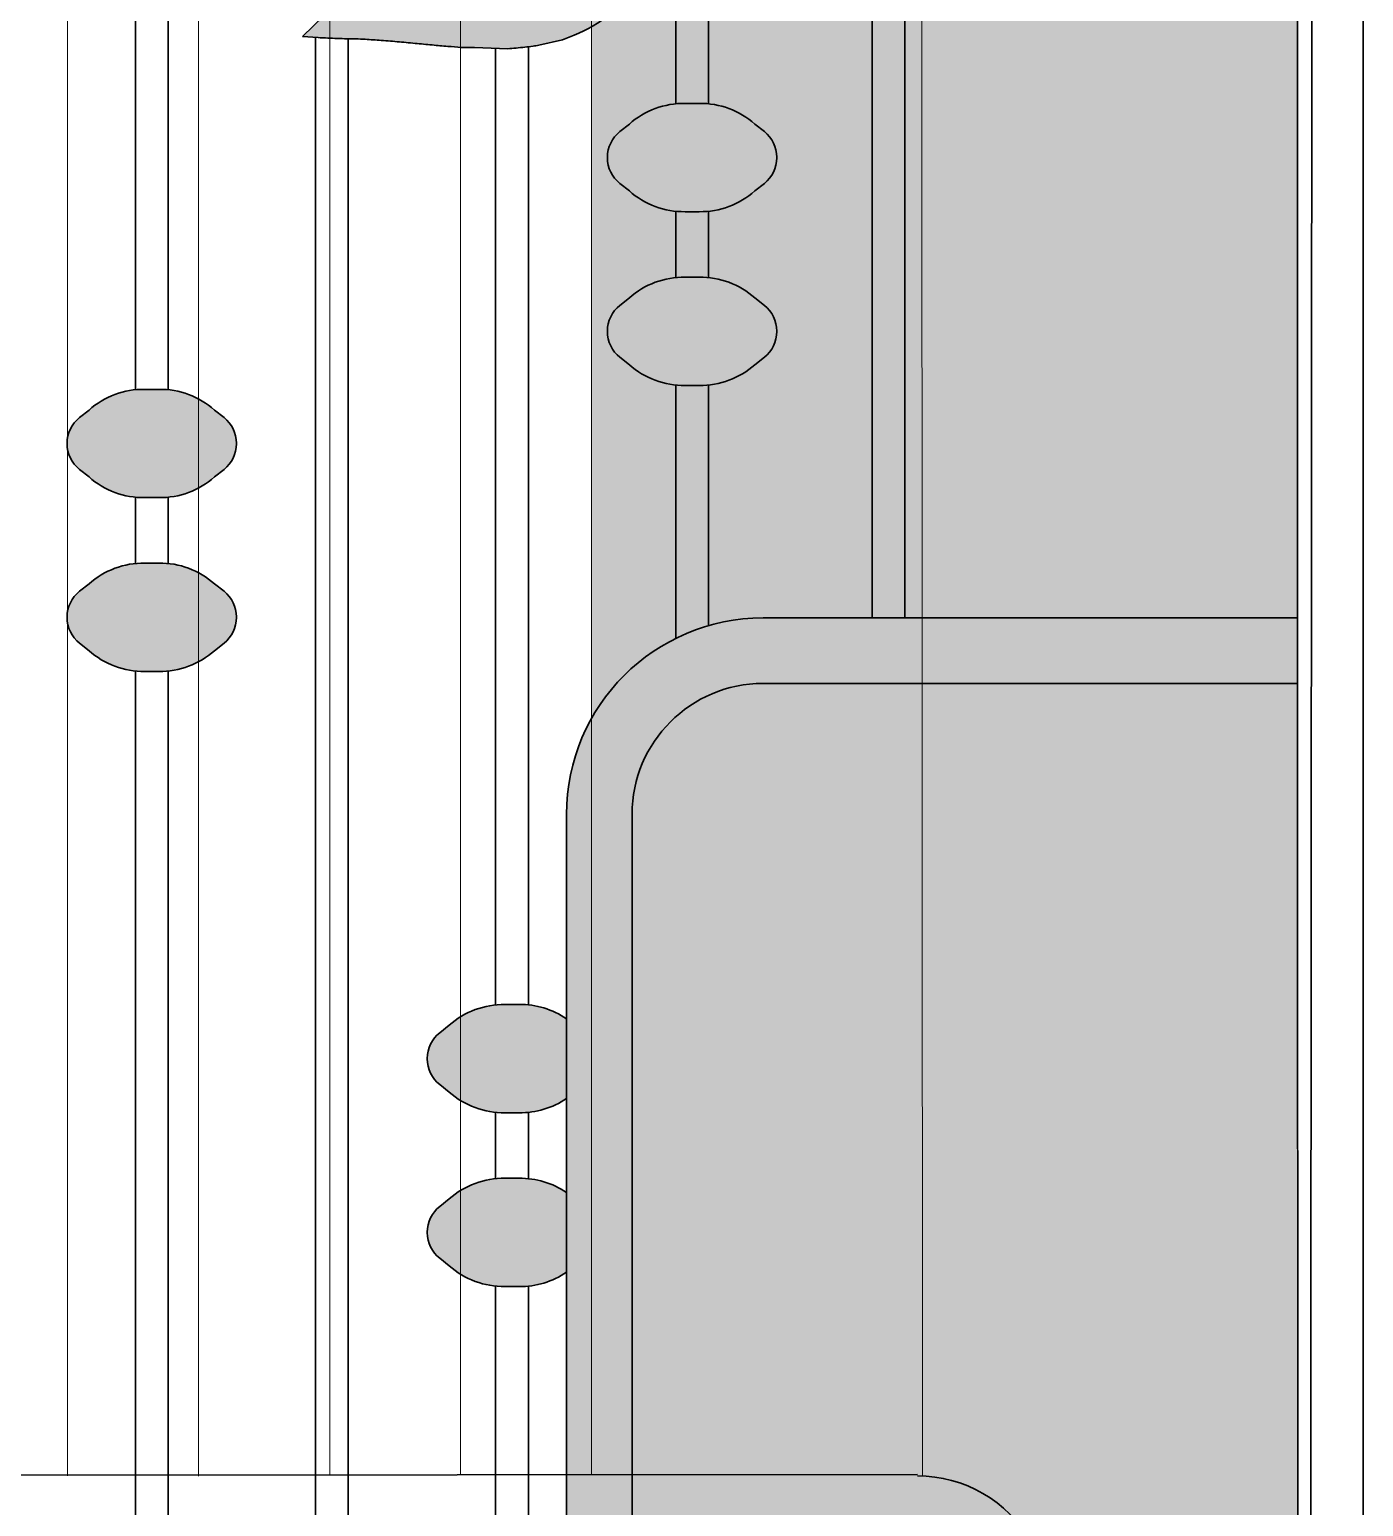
# Model space of a CAD drawing. Header units: millimetres. Extents: x 35877 to 3066687, y -650199 to -40525.
# Drawn here: x 147814.58 to 147834.94, y -179487.28 to -179464.72 of the extents above; entities that cross this region are included whole.
import ezdxf

# ---------------------------------------------------------------- set-up
doc = ezdxf.new("R2010")
doc.units = ezdxf.units.MM
doc.header["$MEASUREMENT"] = 0
for name, color, linetype, lineweight in [('A8_FURNITURE', 32, 'Continuous', 30), ('dim05', 1, 'Continuous', 13), ('Elevation 4.5', 206, 'Continuous', 5), ('FURNITURE', 32, 'Continuous', 9), ('NAME PLATE', 7, 'Continuous', 25)]:
    doc.layers.add(name, color=color, linetype=linetype, lineweight=lineweight)

msp = doc.modelspace()

# ---------------------------------------------------------------- hatches: boundary and pattern name
at = {"layer": 'dim05', "lineweight": 0, "true_color": 0xa47149, "transparency": 33554630}
h = msp.add_hatch(color=35, dxfattribs=at)
h.dxf.hatch_style = 1
h.paths.add_polyline_path([(147833.9333789536, -179435.8508806982), (147787.9412881414, -179435.8508806982), (147787.9489375521, -179527.8102054721), (147833.9410283643, -179527.8102054721), (147833.9397890665, -179512.9116729833), (147827.9410283643, -179512.9116729833), (147827.9410283643, -179515.8102054721, -0.4142135623730951), (147824.9410283643, -179518.8102054721), (147796.9434750057, -179518.8102054721, -0.4142135623730951), (147793.9434750057, -179515.8102054721), (147793.9434750057, -179446.816105517, -0.4142135623730951), (147796.9434750057, -179443.816105517), (147824.9410283643, -179443.816105517, -0.4142135623730951), (147827.9410283643, -179446.816105517), (147827.9410283643, -179473.7118078662), (147833.9365283219, -179473.7118078662)])
h = msp.add_hatch(color=35, dxfattribs=at)
h.dxf.hatch_style = 1
h.paths.add_polyline_path([(147833.9365283219, -179473.7118078662), (147825.7743616977, -179473.7118078662, 0.4142135623730951), (147822.7743616977, -179476.7118078662), (147822.7743616977, -179509.9116729833, 0.4142135623730951), (147825.7743616977, -179512.9116729833), (147833.9397890665, -179512.9116729833), (147833.9397058839, -179511.9116729833), (147825.7743616977, -179511.9116729833, -0.4142135623730951), (147823.7743616977, -179509.9116729833), (147823.7743616977, -179476.7118078662, -0.4142135623730951), (147825.7743616977, -179474.7118078662), (147833.9366115044, -179474.7118078662)])
h = msp.add_hatch(color=35, dxfattribs=at)
h.dxf.hatch_style = 1
h.paths.add_polyline_path([(147833.9366115044, -179474.7118078662), (147825.7743616977, -179474.7118078662, 0.414213562373095), (147823.7743616977, -179476.7118078662), (147823.7743616977, -179509.9116729833, 0.4142135623730951), (147825.7743616977, -179511.9116729833), (147833.9397058839, -179511.9116729833)])
at = {"layer": 'Elevation 4.5', "lineweight": 0, "true_color": 0x000000, "transparency": 33554628}
h = msp.add_hatch(color=18, dxfattribs=at)
h.dxf.hatch_style = 1
edge = h.paths.add_edge_path()
edge.add_arc((147841.0155255756, -179473.2112858564), 22.71277757108558, 507.18851789711357, 507.8382754307384, ccw=False)
edge.add_arc((147835.7354143871, -179469.8069886011), 16.43035654375045, 506.36276235670414, 507.1885178933482, ccw=False)
edge.add_arc((147836.7141164321, -179470.4581849277), 17.60590507442646, 505.7126965902337, 506.36267839571167, ccw=False)
edge.add_arc((147822.7252399668, -179460.9201620955), 0.674793347500813, 498.8310564494863, 505.71269656689344, ccw=False)
edge.add_arc((147823.1219565983, -179461.2670815979), 1.201801152872894, 484.0079692633073, 498.83105645645423, ccw=False)
edge.add_arc((147823.1003769075, -179461.2350979873), 1.163218327600577, 468.8201198875571, 484.007969265302, ccw=False)
edge.add_arc((147823.0631406175, -179461.1258489043), 1.047797777297143, 452.784597418169, 468.8200135968284, ccw=False)
edge.add_arc((147823.04927012, -179460.840674769), 0.7622865198643559, 432.43001919093206, 452.78459742634254, ccw=False)
edge.add_arc((147822.8900634724, -179461.343471569), 1.289687106465092, 425.01576951251707, 432.4300191824818, ccw=False)
edge.add_arc((147822.3264931894, -179462.5529209104), 2.62399560651567, 420.65778612325323, 425.015769527549, ccw=False)
edge.add_arc((147821.7189422529, -179463.6336973548), 3.863832637452334, 417.08159717631605, 420.65778610862327, ccw=False)
edge.add_arc((147819.1367371341, -179467.6223690634), 8.615388727239672, 415.1179514214472, 417.0815971825976, ccw=False)
edge.add_arc((147791.6579946866, -179507.0385346831), 56.66448235709579, 414.95139004013964, 415.11795143395045, ccw=False)
edge.add_arc((147805.1379098595, -179487.8219407863), 33.19140002734221, 414.70247114536494, 414.95138999453985, ccw=False)
edge.add_arc((147784.5202877455, -179516.9439160009), 68.87298886579251, 414.599881686053, 414.7024711920124, ccw=False)
edge.add_arc((147824.2699106836, -179461.0110074615), 0.2543122433924807, 409.23396222174586, 414.5998816835639, ccw=False)
edge.add_arc((147824.4247536226, -179460.8314050716), 0.01717651394238802, 298.2086449427716, 409.2339621064502, ccw=False)
edge.add_arc((147823.7463505184, -179459.5666468843), 1.452392192579913, 293.39255604367804, 298.2086449264236, ccw=False)
edge.add_arc((147823.6752273089, -179459.4022322415), 1.631530925651959, 287.9265988577175, 293.39255603968763, ccw=False)
edge.add_arc((147823.5105613343, -179458.8932246166), 2.166510967779784, 283.5076512464655, 287.9265988597203, ccw=False)
edge.add_line((147824.0166045918, -179460.9998071559), (147823.8322996346, -179461.0440808927))
edge.add_line((147823.8322996346, -179461.0440808927), (147823.8413488299, -179461.1990672839))
edge.add_arc((147824.5931570225, -179461.1551714352), 0.7530885764697608, 183.3415367850405, 189.8132274063442)
edge.add_arc((147829.2850650145, -179460.3436226583), 5.514665208493895, 189.8132273977349, 191.3045693805245)
edge.add_arc((147829.9357500327, -179460.2135559232), 6.178222552240888, 191.3045063873774, 192.83882660824)
edge.add_arc((147830.1869361162, -179460.1563135471), 6.435848517784304, 192.8387855309574, 194.327813124649)
edge.add_arc((147812.2713523036, -179464.7322015697), 12.0548760364553, 372.79593632246485, 374.32781313336847, ccw=False)
edge.add_arc((147820.1341218849, -179462.9464105878), 3.991862026780903, 369.3030193230325, 372.795936313089, ccw=False)
edge.add_arc((147820.7471260224, -179462.8459898036), 3.370687006033028, 365.4349192712607, 369.3029465733015, ccw=False)
edge.add_arc((147817.596435088, -179463.1457552615), 6.535606071972467, 363.0776751452507, 365.434919261805, ccw=False)
edge.add_arc((147821.5199113392, -179462.934800587), 2.606462683265474, 348.2130280679449, 363.0776751474744, ccw=False)
edge.add_arc((147822.3157043918, -179463.1008615795), 1.793527977553087, 328.5414436490827, 348.21302806692677, ccw=False)
edge.add_arc((147822.3806002845, -179463.1405652936), 1.717449979413286, 308.3756672838874, 328.5414436466636, ccw=False)
edge.add_arc((147822.0534953295, -179462.7275013068), 2.244346087587395, 291.87328044192355, 308.37566728397655, ccw=False)
edge.add_line((147822.8896378004, -179464.8102771299), (147822.7105237067, -179464.8821835248))
edge.add_line((147822.7105237067, -179464.8821835248), (147822.3512744051, -179464.9639832207))
edge.add_arc((147822.0563059678, -179463.4245164928), 1.567470632925063, 277.56564977978604, 280.84665759657577, ccw=False)
edge.add_arc((147821.5132995353, -179459.3361772098), 5.691712875962254, 276.30901441719755, 277.5656498050415, ccw=False)
edge.add_arc((147821.4518532063, -179458.7804049948), 6.250871535311828, 275.0656264996744, 276.3090143952424, ccw=False)
edge.add_arc((147821.5822744372, -179460.2517147574), 4.773792622310335, 273.5437563876856, 275.06562649984016, ccw=False)
edge.add_line((147821.8773463317, -179465.0163793393), (147821.3705065866, -179465.0006655432))
edge.add_line((147821.3705065866, -179465.0006655432), (147821.2445749598, -179465.0006655432))
edge.add_arc((147821.2445749602, -179463.952089287), 1.048576256143861, 265.59734921097856, 269.99999997773614, ccw=False)
edge.add_arc((147823.4188736137, -179435.7116369369), 29.37260710579882, 265.2029313430513, 265.59734923576883, ccw=False)
edge.add_arc((147823.2152263418, -179438.1387473723), 26.9369681186945, 264.689736578647, 265.20285114690364, ccw=False)
edge.add_arc((147824.1963176067, -179427.5838885679), 37.53732586980061, 264.28949384960623, 264.68967636624086, ccw=False)
edge.add_arc((147818.4883703508, -179484.664236376), 19.82770500941959, 444.2894938446994, 445.0815518794412)
edge.add_arc((147818.4077273521, -179485.6011729288), 20.76810566715427, 445.0815098229188, 445.8465121889648)
edge.add_arc((147818.5717054415, -179483.3429882219), 18.50397515314464, 445.8464822961825, 446.602538210004)
edge.add_arc((147819.4812085257, -179468.0228459431), 3.156859616249403, 446.6025382128933, 449.3996516514537)
edge.add_arc((147819.5978180205, -179456.8943281551), 7.972269097740296, 268.96301938768136, 269.39965163686344, ccw=False)
edge.add_line((147819.4535379839, -179464.8652915747), (147818.7433455789, -179464.82952485))
edge.add_arc((147802.6190581925, -179447.5212005062), 23.65524752161354, 312.9716816911183, 316.0595494074697)
edge.add_arc((147808.1115184413, -179452.8362955504), 16.01214733226215, 316.1165142699844, 317.103223198142)
edge.add_arc((147817.0063219721, -179461.1009246402), 3.870416654803198, 317.1032232022504, 319.9367719981558)
edge.add_arc((147895.5854075588, -179527.184513247), 98.80242968147073, 499.8483155018872, 499.9367720008196, ccw=False)
edge.add_arc((147882.3738367484, -179516.0390774152), 81.51757089850346, 499.7442981335809, 499.84824900162573, ccw=False)
edge.add_arc((147879.0823790328, -179513.2521766912), 77.20474009557171, 499.6546188707312, 499.7442492773851, ccw=False)
edge.add_arc((147824.7445963623, -179467.0963443432), 5.909891156234724, 499.0555394568858, 499.6546188897753, ccw=False)
edge.add_arc((147814.4062828584, -179458.1269648893), 7.776981894013973, 319.0555394373171, 322.7772869498338)
edge.add_arc((147801.0730950519, -179447.9981912787), 24.52111375975269, 322.7772869481498, 324.358603487159)
edge.add_arc((147799.1801701241, -179446.6409204211), 26.85035160999695, 324.3586034888878, 325.9132567067927)
edge.add_arc((147804.6954355226, -179450.373175073), 20.19093142486694, 325.9132567050606, 327.8382754334737)
edge = h.paths.add_edge_path(flags=16)
edge.add_arc((147823.1377604791, -179460.6804301918), 0.2322651146118047, 320.0565319747831, 335.5046511043514)
edge.add_arc((147823.1897349727, -179460.704111238), 0.1751499683182469, 335.5046511316532, 368.709610807853)
edge.add_arc((147823.1989558861, -179460.702698657), 0.1658214834924032, 368.7096107950683, 403.3021900527262)
edge.add_arc((147823.2365872811, -179460.6672339084), 0.1141120038685766, 403.3021900449339, 446.9972035332137)
edge.add_arc((147823.2372956013, -179460.6537309657), 0.1005904958060329, 446.9972035441938, 494.9999851013681)
edge.add_arc((147823.2338210756, -179460.6502564761), 0.09567680006221069, 494.9999690421509, 528.6741215180718)
edge.add_arc((147823.3937042127, -179460.6822793832), 0.2587353297781608, 528.674121517435, 544.70662123329)
edge.add_arc((147823.4070571461, -179460.6811800187), 0.272133442740565, 184.7066212300402, 200.3928668957784)
edge.add_arc((147823.2725965049, -179460.7311664287), 0.1286820390840577, 200.3928669125619, 227.8553518017901)
edge.add_arc((147823.2824926491, -179460.7202312913), 0.1434302898713241, 227.8553517775366, 249.4408274158013)
edge.add_arc((147823.2561109846, -179460.7905707184), 0.06830621089635083, 249.4408274535614, 287.0166619993391)
edge.add_arc((147823.2515713417, -179460.7757376445), 0.08381841382622764, 287.016661967595, 320.0565319813447)
edge = h.paths.add_edge_path(flags=16)
edge.add_arc((147822.1693321159, -179462.0902813904), 0.3224896342936749, 416.488537542685, 435.4540182361438)
edge.add_arc((147822.1248441678, -179462.261735767), 0.4996217341068242, 435.4540182223546, 449.1167772766733)
edge.add_arc((147822.1242612756, -179462.2995457355), 0.5374361954011544, 449.116777292074, 462.3035776651715)
edge.add_arc((147822.1085900247, -179462.2276924459), 0.4638938039961975, 462.3035776448494, 477.0290246828616)
edge.add_arc((147822.1805978929, -179462.3688390371), 0.622347246046015, 477.0290246944884, 488.8525266191497)
edge.add_arc((147822.2924044729, -179462.5076376157), 0.8005767519077509, 488.852526620897, 498.6414718494698)
edge.add_arc((147823.9440778315, -179463.961660182), 3.00107817356593, 498.6414718435628, 502.7750812498119)
edge.add_arc((147875.4017341924, -179503.0554324521), 67.62470719938264, 502.7750812519495, 503.2057149838819)
edge.add_arc((147786.8082936743, -179436.7928525051), 43.00768952093476, 322.362346444899, 323.20571498449453, ccw=False)
edge.add_arc((147815.0195679964, -179458.5480084977), 7.382378137841509, 319.25591349601183, 322.36234644444687, ccw=False)
edge.add_arc((147816.1211162589, -179459.4969651224), 5.928443046414641, 315.6701561243863, 319.2559134963909, ccw=False)
edge.add_arc((147805.6192718196, -179449.237959603), 20.60958506176154, 314.2519931123239, 315.6701561233273, ccw=False)
edge.add_arc((147832.9450308599, -179477.2866837295), 18.5494245306522, 494.2519931123489, 495.1327331369088)
edge.add_arc((147823.5359700903, -179467.9211169074), 5.27372242245683, 495.1327331428471, 497.3791390206788)
edge.add_arc((147825.3171127423, -179469.5601587911), 7.694244565161012, 497.379139006891, 498.5496968411185)
edge.add_arc((147819.5659519572, -179464.4808477492), 0.02122358009796283, 498.549696821558, 572.6178815668867)
edge.add_arc((147819.653692734, -179464.424696591), 0.125393616470867, 212.6178815554509, 264.115143123585)
edge.add_arc((147820.1836887571, -179459.2827401804), 5.294591959775962, 264.1151431314591, 267.5967918650779)
edge.add_arc((147820.1298659238, -179460.5651977787), 4.011005426326134, 267.5967918650412, 272.6627130661531)
edge.add_arc((147820.1910093362, -179461.8799233878), 2.694858799206424, 272.6627130656112, 279.4880150805329)
edge.add_arc((147820.1351343743, -179461.5455981914), 3.033820962743133, 279.4880150801967, 294.1875493503518)
edge.add_arc((147820.4241895413, -179462.189149093), 2.328334852051495, 294.187549350941, 312.1125866089341)
edge.add_arc((147820.6221619555, -179462.4081527705), 2.033113430747092, 312.1125866110718, 331.436589996265)
edge.add_arc((147820.80355941, -179462.5069008772), 1.826579595609213, 331.436513702412, 352.379205025697)
edge.add_arc((147821.2018727273, -179462.5601943657), 1.424716814798801, 352.3792050319467, 363.8392714698197)
edge.add_arc((147821.3150690881, -179462.5525979391), 1.311265848237073, 363.8392714641251, 376.0342070607451)
edge.add_arc((147821.5711213003, -179462.4790106813), 1.044849219870216, 376.0342070657481, 389.5828357131268)
edge.add_arc((147822.1171989912, -179462.1690117236), 0.4169159444802546, 389.5828357105138, 416.4885375356303)
h = msp.add_hatch(color=18, dxfattribs=at)
h.dxf.hatch_style = 1
h.paths.add_polyline_path([(147825.984480527, -179466.6750183827, 0.2335693837455621), (147825.7944471374, -179466.2748784166), (147825.6497774693, -179466.1605790343, 0.1866468864992518), (147824.7997046938, -179465.8440825443), (147824.5833714688, -179465.8440825443, 0.1866468864992447), (147823.7332986932, -179466.1605790343), (147823.5886290252, -179466.2748784166, 0.2294381312187929), (147823.3985956355, -179466.667205704, 0.2335693837448415), (147823.5886290252, -179467.0673456702), (147823.7332986932, -179467.1816450524, 0.1866468864992493), (147824.5833714688, -179467.4981415424), (147824.7997046938, -179467.4981415424, 0.1866468864992456), (147825.6497774693, -179467.1816450524), (147825.7944471373, -179467.0673456702, 0.2294381312761698)])
h = msp.add_hatch(color=18, dxfattribs=at)
h.dxf.hatch_style = 1
h.paths.add_polyline_path([(147825.984480527, -179469.3290773808, 0.2335693837455621), (147825.7944471374, -179468.9289374146), (147825.6497774693, -179468.8146380323, 0.1866468864992518), (147824.7997046938, -179468.4981415424), (147824.5833714688, -179468.4981415424, 0.1866468864992447), (147823.7332986932, -179468.8146380323), (147823.5886290252, -179468.9289374147, 0.2294381312187929), (147823.3985956355, -179469.3212647021, 0.2335693837448415), (147823.5886290252, -179469.7214046682), (147823.7332986932, -179469.8357040505, 0.1866468864992493), (147824.5833714688, -179470.1522005405), (147824.7997046938, -179470.1522005405, 0.1866468864992456), (147825.6497774693, -179469.8357040505), (147825.7944471373, -179469.7214046683, 0.2294381312761698)])
h = msp.add_hatch(color=18, dxfattribs=at)
h.dxf.hatch_style = 1
h.paths.add_polyline_path([(147817.7350921874, -179471.0429019081, 0.2335693837455621), (147817.5450587977, -179470.642761942), (147817.4003891297, -179470.5284625597, 0.1866468864992518), (147816.5503163541, -179470.2119660698), (147816.3339831291, -179470.2119660698, 0.1866468864992447), (147815.4839103536, -179470.5284625597), (147815.3392406855, -179470.642761942, 0.2294381312187929), (147815.1492072958, -179471.0350892295, 0.2335693837448415), (147815.3392406855, -179471.4352291956), (147815.4839103536, -179471.5495285779, 0.1866468864992493), (147816.3339831291, -179471.8660250678), (147816.5503163541, -179471.8660250678, 0.1866468864992456), (147817.4003891297, -179471.5495285779), (147817.5450587977, -179471.4352291957, 0.2294381312761698)])
h = msp.add_hatch(color=18, dxfattribs=at)
h.dxf.hatch_style = 1
h.paths.add_polyline_path([(147817.7350921874, -179473.7047735849, 0.2335693837455621), (147817.5450587977, -179473.3046336188), (147817.4003891297, -179473.1903342365, 0.1866468864992518), (147816.5503163541, -179472.8738377466), (147816.3339831291, -179472.8738377466, 0.1866468864992447), (147815.4839103536, -179473.1903342365), (147815.3392406855, -179473.3046336188, 0.2294381312187929), (147815.1492072958, -179473.6969609063, 0.2335693837448415), (147815.3392406855, -179474.0971008724), (147815.4839103536, -179474.2114002547, 0.1866468864992493), (147816.3339831291, -179474.5278967446), (147816.5503163541, -179474.5278967446, 0.1866468864992456), (147817.4003891297, -179474.2114002547), (147817.5450587977, -179474.0971008725, 0.2294381312761698)])
h = msp.add_hatch(color=18, dxfattribs=at)
h.dxf.hatch_style = 1
h.paths.add_polyline_path([(147822.7743616977, -179479.834036223, 0.1540341310282323), (147822.0499085805, -179479.6154535683), (147821.8335753556, -179479.6154535683, 0.1866468864992425), (147820.98350258, -179479.9319500582), (147820.8388329119, -179480.0462494405, 0.2294381312187928), (147820.6487995223, -179480.438576728, 0.2335693837448415), (147820.8388329119, -179480.8387166941), (147820.98350258, -179480.9530160764, 0.1866468864992494), (147821.8335753556, -179481.2695125663), (147822.0499085805, -179481.2695125663, 0.154034131035368), (147822.7743616977, -179481.0509299116)])
h = msp.add_hatch(color=18, dxfattribs=at)
h.dxf.hatch_style = 1
h.paths.add_polyline_path([(147822.7743616977, -179482.4802825424, 0.1540341310282323), (147822.0499085805, -179482.2616998877), (147821.8335753556, -179482.2616998877, 0.1866468864992425), (147820.98350258, -179482.5781963776), (147820.8388329119, -179482.6924957599, 0.2294381312187928), (147820.6487995223, -179483.0848230474, 0.2335693837448415), (147820.8388329119, -179483.4849630135), (147820.98350258, -179483.5992623958, 0.1866468864992494), (147821.8335753556, -179483.9157588857), (147822.0499085805, -179483.9157588857, 0.154034131035368), (147822.7743616977, -179483.697176231)])
at = {"layer": 'NAME PLATE', "lineweight": 0, "true_color": 0x000000, "transparency": 33554687}
h = msp.add_hatch(color=18, dxfattribs=at)
h.dxf.hatch_style = 1
h.set_gradient(color1=(153, 155, 55), color2=(229, 232, 120), name='INVCYLINDER')
h.paths.add_polyline_path([(147828.1930536732, -179448.8842849353, 0.4109880837196706), (147823.1558561839, -179443.9023187343), (147823.1558561839, -179486.8484026891), (147828.1930536732, -179486.8447528988)], flags=17)
h.paths.add_polyline_path([(147828.1932208911, -179490.8622906549, 0.9852287181319922), (147828.1308178998, -179486.8638287072), (147823.1558561839, -179486.8484026891), (147823.1558561839, -179513.8091620171), (147799.0937123773, -179513.8091620171), (147799.0937123773, -179443.9020153749, 0.4142438736979137), (147794.111031105, -179448.8842849782), (147794.0637649731, -179513.8338188594, 0.4139882622943566), (147799.0637634936, -179518.8376652783), (147823.1130773901, -179518.8561660311, 0.4196556007892562), (147828.2217151825, -179513.8289367436)])

# ---------------------------------------------------------------- linework, layer by layer
at = {"layer": 'A8_FURNITURE', "linetype": 'ByBlock', "lineweight": 15, "transparency": 33554687}
for p, q in [((147815.1542882657, -179443.8560969407, 2.380935857331539), (147815.1575835679, -179486.8143724838, -0.005341385572617833)), ((147817.1542887615, -179443.8562298862, 2.379196016495231), (147817.1575848748, -179486.8187893413, -0.005341385572617833)), ((147819.1550406522, -179443.8563628817, -0.1870527051523796), (147819.1618253851, -179486.8045000837, -160.2246475833726)), ((147821.1530273442, -179486.8028033154, -160.21497839657), (147821.1557965763, -179443.8564958774, -0.1879338982201348)), ((147828.1929940071, -179448.8369991717, -42.33896286962019), (147828.209755623, -179486.8174591357, -172.4832958444751))]:
    msp.add_line(p, q, dxfattribs=at)
at = {"layer": 'A8_FURNITURE', "linetype": 'ByBlock', "transparency": 33554687}
msp.add_line((147805.1327326529, -179486.8135208419, 0.09655821470844032), (147828.1319044493, -179486.796856386, -0.005341385572617833), dxfattribs=at)
at = {"layer": 'A8_FURNITURE', "linetype": 'ByBlock', "transparency": 33554687, "elevation": -0.005341385572617833}
msp.add_lwpolyline([(147788.1148941412, -179435.7907197089), (147834.1745089414, -179435.8296912353), (147834.1072745206, -179527.8427822833)], dxfattribs=at)
at = {"layer": 'A8_FURNITURE', "linetype": 'ByBlock', "lineweight": 15, "transparency": 33554687, "elevation": -0.005341385572617833}
msp.add_lwpolyline([(147823.1530266977, -179486.8010990506), (147823.155796518, -179443.8566288228)], dxfattribs=at)
at = {"layer": 'A8_FURNITURE', "linetype": 'ByBlock', "transparency": 33554687}
msp.add_arc((147828.1319044493, -179488.8159432846, -0.005341385572617833), 1.999999924652877, 269.9840513279892, 90, dxfattribs=at)
at = {"layer": 'Elevation 4.5', "color": 18, "lineweight": 30, "true_color": 0x000000, "transparency": 33554687}
for p, q in [((147834.9410283643, -179527.8102054721, -0.005341385572617833), (147834.9333789536, -179434.8508806982, -0.005341385572617833)), ((147824.4415380812, -179452.0455649195, -0.005341385572617833), (147824.4415380812, -179465.8581196755, -0.005341385572617833)), ((147824.9415380812, -179452.0629393199, -0.005341385572617833), (147824.9415380812, -179465.8581196755, -0.005341385572617833)), ((147816.1921497416, -179459.297383539, -0.005341385572617833), (147816.1921497416, -179465.4958556205, -0.005341385572617833)), ((147816.6921497416, -179459.297383539, -0.005341385572617833), (147816.6921497416, -179465.478927483, -0.005341385572617833)), ((147818.7433455789, -179464.82952485, -0.005341385572617833), (147819.2341343018, -179464.3555967766, -0.005341385572617833)), ((147818.9840055964, -179464.8463248103, -0.005341385572617833), (147818.7433455789, -179464.82952485, -0.005341385572617833)), ((147818.9419458548, -179464.8433887099, -0.005341385572617833), (147818.9419458548, -179487.850555959, -0.005341385572617833)), ((147819.4419458549, -179464.8650733169, -0.005341385572617833), (147819.4419458549, -179487.850555959, -0.005341385572617833)), ((147822.7105237067, -179464.8821835248, -0.005341385572617833), (147822.3512744051, -179464.9639832207, -0.005341385572617833)), ((147822.8896362913, -179464.8102777357, -0.005341385572617833), (147822.7105237067, -179464.8821835248, -0.005341385572617833)), ((147821.3705065866, -179465.0006655432, -0.005341385572617833), (147821.2445739186, -179465.0006655432, -0.005341385572617833)), ((147821.8773463317, -179465.0163793393, -0.005341385572617833), (147821.3705065866, -179465.0006655432, -0.005341385572617833)), ((147821.691741968, -179465.0106249581, -0.005341385572617833), (147821.691741968, -179479.6216780207, -0.005341385572617833)), ((147822.191741968, -179464.9873108419, -0.005341385572617833), (147822.191741968, -179479.6216780207, -0.005341385572617833)), ((147816.1921497416, -179465.4958556205, -0.005341385572617833), (147816.1921497416, -179470.2260032009, -0.005341385572617833)), ((147816.6921497416, -179465.478927483, -0.005341385572617833), (147816.6921497416, -179470.2260032009, -0.005341385572617833)), ((147824.4415380812, -179467.4997297687, -0.005341385572617833), (147824.4415380812, -179468.5121786736, -0.005341385572617833)), ((147824.9415380812, -179467.4997297687, -0.005341385572617833), (147824.9415380812, -179468.5121786735, -0.005341385572617833)), ((147824.4415380812, -179470.1537887668, -0.005341385572617833), (147824.4415380812, -179474.0241357866, -0.005341385572617833)), ((147824.9415380812, -179470.1537887668, -0.005341385572617833), (147824.9415380812, -179473.829724449, -0.005341385572617833)), ((147816.1921497416, -179471.8676132941, -0.005341385572617833), (147816.1921497416, -179472.880062199, -0.005341385572617833)), ((147816.6921497416, -179471.8676132941, -0.005341385572617833), (147816.6921497416, -179472.880062199, -0.005341385572617833)), ((147816.1921497416, -179474.5216722922, -0.005341385572617833), (147816.1921497416, -179485.3001635949, -0.005341385572617833)), ((147816.6921497416, -179474.5216722922, -0.005341385572617833), (147816.6921497416, -179485.3006088264, -0.005341385572617833)), ((147816.6921497416, -179480.3185647542, -0.005341385572617833), (147816.6921497416, -179489.7464426201, -0.005341385572617833)), ((147816.1921497416, -179480.5816570163, -0.005341385572617833), (147816.1921497416, -179489.7858124236, -0.005341385572617833)), ((147821.691741968, -179481.2632881139, -0.005341385572617833), (147821.691741968, -179482.2757370188, -0.005341385572617833)), ((147822.191741968, -179481.2632881139, -0.005341385572617833), (147822.191741968, -179482.2757370187, -0.005341385572617833)), ((147821.691741968, -179483.917347112, -0.005341385572617833), (147821.691741968, -179499.0028522813, -0.005341385572617833)), ((147822.191741968, -179483.917347112, -0.005341385572617833), (147822.191741968, -179499.0028522812, -0.005341385572617833))]:
    msp.add_line(p, q, dxfattribs=at)
at = {"layer": 'Elevation 4.5', "color": 18, "lineweight": 30, "true_color": 0x000000, "transparency": 33554687, "elevation": -0.005341385572617833}
msp.add_lwpolyline([(147834.9333789536, -179434.8508806982), (147786.9412881414, -179434.8508806982), (147786.9489375521, -179527.8102054721), (147834.9410283643, -179527.8102054721)], close=True, dxfattribs=at)
for points in [[(147827.4410283643, -179473.7118078662), (147827.4410283643, -179446.816105517, 0.4142135623730951), (147824.9410283643, -179444.316105517), (147796.9434750057, -179444.316105517, 0.4142135623730951), (147794.4434750057, -179446.816105517), (147794.4434750057, -179515.8102054721, 0.4142135623730951), (147796.9434750057, -179518.3102054721), (147824.9410283643, -179518.3102054721, 0.4142135623730951), (147827.4410283643, -179515.8102054721), (147827.4410283643, -179512.9116729833)], [(147822.7743616977, -179481.0509299116, -0.1540341310353647), (147822.0499085805, -179481.2695125663), (147821.8335753556, -179481.2695125663, -0.1866468864992491), (147820.98350258, -179480.9530160764), (147820.8388329119, -179480.8387166941, -0.2294381312374742), (147820.6487995223, -179480.4463894066), (147820.6487995223, -179480.438576728, -0.2294381312374741), (147820.838832912, -179480.0462494405), (147820.98350258, -179479.9319500582, -0.1866468864992491), (147821.8335753556, -179479.6154535683), (147822.0499085805, -179479.6154535683, -0.1540341310282269), (147822.7743616977, -179479.834036223)], [(147822.7743616977, -179483.7049889096, -0.1540341310315644), (147822.0499085805, -179483.9235715644), (147821.8335753556, -179483.9235715644, -0.1866468864992491), (147820.98350258, -179483.6070750745), (147820.8388329119, -179483.4927756922, -0.2294381312374742), (147820.6487995223, -179483.1004484047), (147820.6487995223, -179483.092635726, -0.2294381312374741), (147820.838832912, -179482.7003084386), (147820.98350258, -179482.5860090563, -0.1866468864992491), (147821.8335753556, -179482.2695125663), (147822.0499085805, -179482.2695125663, -0.1540341310319655), (147822.7743616977, -179482.4880952211)]]:
    msp.add_lwpolyline(points, format="xyb", dxfattribs=at)
for points in [[(147825.984480527, -179466.6750183828), (147825.984480527, -179466.6828310614, -0.2294381312374742), (147825.7944471374, -179467.0751583489), (147825.6497774693, -179467.1894577312, -0.1866468864992491), (147824.7997046938, -179467.5059542211), (147824.5833714688, -179467.5059542211, -0.1866468864992491), (147823.7332986932, -179467.1894577312), (147823.5886290252, -179467.0751583489, -0.2294381312374742), (147823.3985956355, -179466.6828310614), (147823.3985956355, -179466.6750183828, -0.2294381312374741), (147823.5886290252, -179466.2826910953), (147823.7332986932, -179466.168391713, -0.1866468864992491), (147824.5833714688, -179465.8518952231), (147824.7997046938, -179465.8518952231, -0.1866468864992491), (147825.6497774693, -179466.168391713), (147825.7944471374, -179466.2826910953, -0.2294381312374741)], [(147825.984480527, -179469.3290773808), (147825.984480527, -179469.3368900595, -0.2294381312374742), (147825.7944471374, -179469.729217347), (147825.6497774693, -179469.8435167292, -0.1866468864992491), (147824.7997046938, -179470.1600132192), (147824.5833714688, -179470.1600132192, -0.1866468864992491), (147823.7332986932, -179469.8435167292), (147823.5886290252, -179469.729217347, -0.2294381312374742), (147823.3985956355, -179469.3368900595), (147823.3985956355, -179469.3290773808, -0.2294381312374741), (147823.5886290252, -179468.9367500934), (147823.7332986932, -179468.8224507111, -0.1866468864992491), (147824.5833714688, -179468.5059542211), (147824.7997046938, -179468.5059542211, -0.1866468864992491), (147825.6497774693, -179468.8224507111), (147825.7944471374, -179468.9367500934, -0.2294381312374741)], [(147817.7350921874, -179471.0429019082), (147817.7350921874, -179471.0507145869, -0.2294381312374742), (147817.5450587977, -179471.4430418743), (147817.4003891297, -179471.5573412566, -0.1866468864992491), (147816.5503163541, -179471.8738377466), (147816.3339831291, -179471.8738377466, -0.1866468864992491), (147815.4839103536, -179471.5573412566), (147815.3392406855, -179471.4430418743, -0.2294381312374742), (147815.1492072958, -179471.0507145869), (147815.1492072958, -179471.0429019082, -0.2294381312374741), (147815.3392406855, -179470.6505746207), (147815.4839103536, -179470.5362752384, -0.1866468864992491), (147816.3339831291, -179470.2197787485), (147816.5503163541, -179470.2197787485, -0.1866468864992491), (147817.4003891297, -179470.5362752384), (147817.5450587977, -179470.6505746207, -0.2294381312374741)], [(147817.7350921874, -179473.6969609063), (147817.7350921874, -179473.7047735849, -0.2294381312374742), (147817.5450587977, -179474.0971008724), (147817.4003891297, -179474.2114002547, -0.1866468864992491), (147816.5503163541, -179474.5278967446), (147816.3339831291, -179474.5278967446, -0.1866468864992491), (147815.4839103536, -179474.2114002547), (147815.3392406855, -179474.0971008724, -0.2294381312374742), (147815.1492072958, -179473.7047735849), (147815.1492072958, -179473.6969609063, -0.2294381312374741), (147815.3392406855, -179473.3046336188), (147815.4839103536, -179473.1903342365, -0.1866468864992491), (147816.3339831291, -179472.8738377466), (147816.5503163541, -179472.8738377466, -0.1866468864992491), (147817.4003891297, -179473.1903342365), (147817.5450587977, -179473.3046336188, -0.2294381312374741)]]:
    msp.add_lwpolyline(points, format="xyb", close=True, dxfattribs=at)
at = {"layer": 'Elevation 4.5', "color": 18, "lineweight": 30, "true_color": 0x000000, "transparency": 33554687}
for centre, radius, start, end in [((147822.0534953295, -179462.7275013069, -0.005341385572617833), 2.244346087537092, 291.8732389279165, 308.3754096230583), ((147819.3513300996, -179459.584412417, -0.005341385572617833), 5.274717938023607, 266.0067643554063, 267.2349449276301), ((147819.7283009756, -179451.779075056, -0.005341385572617833), 13.08915319337521, 267.2349539160567, 267.8578720971119), ((147819.7476037185, -179451.2625240831, -0.005341385572617833), 13.60606469751603, 267.8579505656631, 268.4765142992981), ((147819.5978180196, -179456.894328156, -0.005341385572617833), 7.972269096788517, 268.476525932764, 269.3996705361525), ((147819.4812085257, -179468.0228459434, -0.005341385572617833), 3.156859616601853, 86.60256285979315, 89.39960393816018), ((147818.5717054408, -179483.3429882228, -0.005341385572617833), 18.50397515404232, 85.84647004990448, 86.6025424132958), ((147818.4077273528, -179485.6011729292, -0.005341385572617833), 20.7681056674129, 85.08149087703131, 85.84650128126586), ((147818.4883703513, -179484.6642363759, -0.005341385572617833), 19.8277050092522, 84.28947833092307, 85.08153203304651), ((147824.19631761, -179427.5838885691, -0.005341385572617833), 37.53732586885415, 264.2895020406248, 264.6896553610252), ((147823.215226342, -179438.138747369, -0.005341385572617833), 26.93696812207203, 264.6897073106248, 265.2028474573913), ((147822.0563059675, -179463.4245164931, -0.005341385572617833), 1.567470632715429, 277.5656670727859, 280.8466576100857), ((147823.4188736165, -179435.7116369372, -0.005341385572617833), 29.37260710572787, 265.2029279507483, 265.5973517088065), ((147821.2445749599, -179463.9520892874, -0.005341385572617833), 1.048576255737577, 265.5974186441491, 269.9999431039906), ((147821.5822744374, -179460.2517147583, -0.005341385572617833), 4.773792621397258, 273.5437563888299, 275.0655099281196), ((147821.4518532052, -179458.7804049956, -0.005341385572617833), 6.250871534586711, 275.0655374832234, 276.3088437040412), ((147821.5132995367, -179459.3361772095, -0.005341385572617833), 5.691712876012644, 276.3088269270957, 277.5656545473372)]:
    msp.add_arc(centre, radius, start, end, dxfattribs=at)
at = {"layer": 'FURNITURE', "lineweight": 30, "transparency": 33554687, "elevation": -0.005341385572617833}
msp.add_lwpolyline([(147833.9410283643, -179527.8102054721), (147833.9333789536, -179435.8508806982), (147787.9412881414, -179435.8508806982), (147787.9489375521, -179527.8102054721)], dxfattribs=at)
for points in [[(147827.9410283643, -179473.7118078662), (147827.9410283643, -179446.816105517, 0.414213562373095), (147824.9410283643, -179443.816105517), (147796.9434750057, -179443.816105517, 0.414213562373095), (147793.9434750057, -179446.816105517), (147793.9434750057, -179515.8102054721, 0.414213562373095), (147796.9434750057, -179518.8102054721), (147824.9410283643, -179518.8102054721, 0.414213562373095), (147827.9410283643, -179515.8102054721), (147827.9410283643, -179512.9116729833)], [(147833.9410283643, -179512.9116729833), (147825.7743616977, -179512.9116729833, -0.4142135623730951), (147822.7743616977, -179509.9116729833), (147822.7743616977, -179476.7118078662, -0.4142135623730951), (147825.7743616977, -179473.7118078662), (147833.9410283643, -179473.7118078662)], [(147833.9410283643, -179511.9116729833), (147825.7743616977, -179511.9116729833, -0.4142135623730951), (147823.7743616977, -179509.9116729833), (147823.7743616977, -179476.7118078662, -0.4142135623730951), (147825.7743616977, -179474.7118078662), (147833.9410283643, -179474.7118078662)]]:
    msp.add_lwpolyline(points, format="xyb", dxfattribs=at)

doc.saveas('drawing.dxf')
